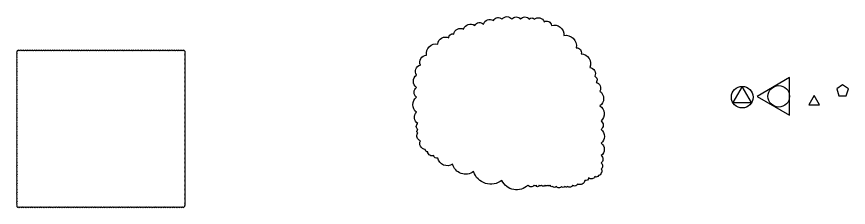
# Model space of a CAD drawing. Header units: millimetres. Extents: x 0 to 5167, y 0 to 954.
# Drawn here: x 2854 to 5167, y 424 to 954 of the extents above; entities that cross this region are included whole.
import ezdxf

# ---------------------------------------------------------------- set-up
doc = ezdxf.new("R2010")
doc.units = ezdxf.units.MM

msp = doc.modelspace()

# ---------------------------------------------------------------- linework, layer by layer
msp.add_lwpolyline([(4300, 485.6, -0.520567), (4293.1, 485.6, -0.520567), (4293.1, 485.6, -0.520567), (4275.9, 485.6, -0.520567), (4275.9, 485.6, -0.520567), (4203.6, 499.4, -0.520567), (4203.6, 499.4, -0.520567), (4124.5, 523.5, -0.520567), (4124.5, 523.5, -0.520567), (4066, 544.1, -0.520567), (4066, 544.1, -0.520567), (4024.7, 561.3, -0.520567), (4024.7, 561.3, -0.520567), (4014.3, 568.2, -0.520567), (4014.3, 568.2, -0.520567), (3997.1, 578.5, -0.520567), (3997.1, 578.5, -0.520567), (3990.2, 585.4, -0.520567), (3990.2, 585.4, -0.520567), (3976.5, 609.5, -0.520567), (3976.5, 609.5, -0.520567), (3969.6, 630.2, -0.520567), (3969.6, 630.2, -0.520567), (3969.6, 640.5, -0.520567), (3969.6, 640.5, -0.520567), (3969.6, 657.7, -0.520567), (3969.6, 657.7, -0.520567), (3966.1, 688.7, -0.520567), (3966.1, 688.7, -0.520567), (3966.1, 730, -0.520567), (3966.1, 730, -0.520567), (3966.1, 757.5, -0.520567), (3966.1, 757.5, -0.520567), (3966.1, 791.9, -0.520567), (3966.1, 791.9, -0.520567), (3976.5, 819.5, -0.520567), (3976.5, 819.5, -0.520567), (3993.7, 847, -0.520567), (3993.7, 847, -0.520567), (4024.7, 878, -0.520567), (4024.7, 878, -0.520567), (4055.6, 895.2, -0.520567), (4055.6, 895.2, -0.520567), (4069.4, 905.5, -0.520567), (4069.4, 905.5, -0.520567), (4096.9, 919.3, -0.520567), (4096.9, 919.3, -0.520567), (4127.9, 929.6, -0.520567), (4127.9, 929.6, -0.520567), (4152, 933.1, -0.520567), (4152, 933.1, -0.520567), (4179.6, 943.4, -0.520567), (4179.6, 943.4, -0.520567), (4203.6, 946.8, -0.520567), (4203.6, 946.8, -0.520567), (4231.2, 946.8, -0.520567), (4231.2, 946.8, -0.520567), (4255.3, 946.8, -0.520567), (4255.3, 946.8, -0.520567), (4279.4, 946.8, -0.520567), (4279.4, 946.8, -0.520567), (4293.1, 946.8, -0.520567), (4293.1, 946.8, -0.520567), (4320.7, 939.9, -0.520567), (4320.7, 939.9, -0.520567), (4341.3, 929.6, -0.520567), (4341.3, 929.6, -0.520567), (4375.7, 902.1, -0.520567), (4375.7, 902.1, -0.520567), (4410.2, 867.7, -0.520567), (4410.2, 867.7, -0.520567), (4423.9, 850.5, -0.520567), (4423.9, 850.5, -0.520567), (4448, 812.6, -0.520567), (4448, 812.6, -0.520567), (4461.8, 788.5, -0.520567), (4461.8, 788.5, -0.520567), (4465.2, 771.3, -0.520567), (4465.2, 771.3, -0.520567), (4475.6, 747.2, -0.520567), (4475.6, 747.2, -0.520567), (4475.6, 705.9, -0.520567), (4475.6, 705.9, -0.520567), (4479, 664.6, -0.520567), (4479, 664.6, -0.520567), (4479, 640.5, -0.520567), (4479, 640.5, -0.520567), (4479, 602.6, -0.520567), (4479, 602.6, -0.520567), (4479, 568.2, -0.520567), (4479, 568.2, -0.520567), (4479, 547.6, -0.520567), (4479, 547.6, -0.520567), (4479, 530.4, -0.520567), (4479, 530.4, -0.520567), (4479, 520, -0.520567), (4479, 520, -0.520567), (4472.1, 513.2, -0.520567), (4472.1, 513.2, -0.520567), (4461.8, 509.7, -0.520567), (4461.8, 509.7, -0.520567), (4444.6, 506.3, -0.520567), (4444.6, 506.3, -0.520567), (4434.3, 499.4, -0.520567), (4434.3, 499.4, -0.520567), (4413.6, 489.1, -0.520567), (4413.6, 489.1, -0.520567), (4399.8, 485.6, -0.520567), (4399.8, 485.6, -0.520567), (4386.1, 482.2, -0.520567), (4386.1, 482.2, -0.520567), (4379.2, 482.2, -0.520567), (4379.2, 482.2, -0.520567), (4368.9, 482.2, -0.520567), (4368.9, 482.2, -0.520567), (4355.1, 482.2, -0.520567), (4355.1, 482.2, -0.520567), (4344.8, 482.2, -0.520567), (4344.8, 482.2, -0.520567), (4337.9, 485.6, -0.520567), (4337.9, 485.6, -0.520567), (4331, 485.6, -0.520567), (4331, 485.6, -0.520567), (4324.1, 485.6, -0.520567), (4324.1, 485.6, -0.520567), (4313.8, 485.6, -0.520567), (4313.8, 485.6, -0.520567), (4306.9, 485.6, -0.520567), (4306.9, 485.6, -0.520567), (4300, 482.2, -0.520567), (4300, 482.2)], format="xyb")
msp.add_lwpolyline([(2854.9, 425.7, 0.520567), (2859.9, 425.7, 0.520567), (2864.9, 425.7, 0.520567), (2869.9, 425.7, 0.520567), (2874.9, 425.7, 0.520567), (2879.9, 425.7, 0.520567), (2884.9, 425.7, 0.520567), (2889.9, 425.7, 0.520567), (2894.9, 425.7, 0.520567), (2899.9, 425.7, 0.520567), (2904.9, 425.7, 0.520567), (2909.9, 425.7, 0.520567), (2914.9, 425.7, 0.520567), (2919.9, 425.7, 0.520567), (2924.9, 425.7, 0.520567), (2929.9, 425.7, 0.520567), (2934.9, 425.7, 0.520567), (2939.9, 425.7, 0.520567), (2944.9, 425.7, 0.520567), (2949.9, 425.7, 0.520567), (2954.9, 425.7, 0.520567), (2959.9, 425.7, 0.520567), (2964.9, 425.7, 0.520567), (2969.9, 425.7, 0.520567), (2974.9, 425.7, 0.520567), (2979.9, 425.7, 0.520567), (2984.9, 425.7, 0.520567), (2989.9, 425.7, 0.520567), (2994.9, 425.7, 0.520567), (2999.9, 425.7, 0.520567), (3004.9, 425.7, 0.520567), (3009.9, 425.7, 0.520567), (3014.9, 425.7, 0.520567), (3019.9, 425.7, 0.520567), (3024.9, 425.7, 0.520567), (3029.9, 425.7, 0.520567), (3034.9, 425.7, 0.520567), (3039.9, 425.7, 0.520567), (3044.9, 425.7, 0.520567), (3049.9, 425.7, 0.520567), (3054.9, 425.7, 0.520567), (3059.9, 425.7, 0.520567), (3064.9, 425.7, 0.520567), (3069.9, 425.7, 0.520567), (3074.9, 425.7, 0.520567), (3079.9, 425.7, 0.520567), (3084.9, 425.7, 0.520567), (3089.9, 425.7, 0.520567), (3094.9, 425.7, 0.520567), (3099.9, 425.7, 0.520567), (3104.9, 425.7, 0.520567), (3109.9, 425.7, 0.520567), (3114.9, 425.7, 0.520567), (3119.9, 425.7, 0.520567), (3124.9, 425.7, 0.520567), (3129.9, 425.7, 0.520567), (3134.9, 425.7, 0.520567), (3139.9, 425.7, 0.520567), (3144.9, 425.7, 0.520567), (3149.9, 425.7, 0.520567), (3154.9, 425.7, 0.520567), (3159.9, 425.7, 0.520567), (3164.9, 425.7, 0.520567), (3169.9, 425.7, 0.520567), (3174.9, 425.7, 0.520567), (3179.9, 425.7, 0.520567), (3184.9, 425.7, 0.520567), (3189.9, 425.7, 0.520567), (3194.9, 425.7, 0.520567), (3199.9, 425.7, 0.520567), (3204.9, 425.7, 0.520567), (3209.9, 425.7, 0.520567), (3214.9, 425.7, 0.520567), (3219.9, 425.7, 0.520567), (3224.9, 425.7, 0.520567), (3229.9, 425.7, 0.520567), (3234.9, 425.7, 0.520567), (3239.9, 425.7, 0.520567), (3244.9, 425.7, 0.520567), (3249.9, 425.7, 0.520567), (3254.9, 425.7, 0.520567), (3259.9, 425.7, 0.520567), (3264.9, 425.7, 0.520567), (3269.9, 425.7, 0.520567), (3274.9, 425.7, 0.520567), (3279.9, 425.7, 0.520567), (3284.9, 425.7, 0.520567), (3289.9, 425.7, 0.520567), (3294.9, 425.7, 0.520567), (3299.9, 425.7, 0.520567), (3304.9, 425.7, 0.520567), (3309.9, 425.7, 0.520567), (3314.9, 425.7, 0.520567), (3319.9, 425.7, 0.520567), (3321, 429.5, 0.520567), (3321, 434.5, 0.520567), (3321, 439.5, 0.520567), (3321, 444.5, 0.520567), (3321, 449.5, 0.520567), (3321, 454.5, 0.520567), (3321, 459.5, 0.520567), (3321, 464.5, 0.520567), (3321, 469.5, 0.520567), (3321, 474.5, 0.520567), (3321, 479.5, 0.520567), (3321, 484.5, 0.520567), (3321, 489.5, 0.520567), (3321, 494.5, 0.520567), (3321, 499.5, 0.520567), (3321, 504.5, 0.520567), (3321, 509.5, 0.520567), (3321, 514.5, 0.520567), (3321, 519.5, 0.520567), (3321, 524.5, 0.520567), (3321, 529.5, 0.520567), (3321, 534.5, 0.520567), (3321, 539.5, 0.520567), (3321, 544.5, 0.520567), (3321, 549.5, 0.520567), (3321, 554.5, 0.520567), (3321, 559.5, 0.520567), (3321, 564.5, 0.520567), (3321, 569.5, 0.520567), (3321, 574.5, 0.520567), (3321, 579.5, 0.520567), (3321, 584.5, 0.520567), (3321, 589.5, 0.520567), (3321, 594.5, 0.520567), (3321, 599.5, 0.520567), (3321, 604.5, 0.520567), (3321, 609.5, 0.520567), (3321, 614.5, 0.520567), (3321, 619.5, 0.520567), (3321, 624.5, 0.520567), (3321, 629.5, 0.520567), (3321, 634.5, 0.520567), (3321, 639.5, 0.520567), (3321, 644.5, 0.520567), (3321, 649.5, 0.520567), (3321, 654.5, 0.520567), (3321, 659.5, 0.520567), (3321, 664.5, 0.520567), (3321, 669.5, 0.520567), (3321, 674.5, 0.520567), (3321, 679.5, 0.520567), (3321, 684.5, 0.520567), (3321, 689.5, 0.520567), (3321, 694.5, 0.520567), (3321, 699.5, 0.520567), (3321, 704.5, 0.520567), (3321, 709.5, 0.520567), (3321, 714.5, 0.520567), (3321, 719.5, 0.520567), (3321, 724.5, 0.520567), (3321, 729.5, 0.520567), (3321, 734.5, 0.520567), (3321, 739.5, 0.520567), (3321, 744.5, 0.520567), (3321, 749.5, 0.520567), (3321, 754.5, 0.520567), (3321, 759.5, 0.520567), (3321, 764.5, 0.520567), (3321, 769.5, 0.520567), (3321, 774.5, 0.520567), (3321, 779.5, 0.520567), (3321, 784.5, 0.520567), (3321, 789.5, 0.520567), (3321, 794.5, 0.520567), (3321, 799.5, 0.520567), (3321, 804.5, 0.520567), (3321, 809.5, 0.520567), (3321, 814.5, 0.520567), (3321, 819.5, 0.520567), (3321, 824.5, 0.520567), (3321, 829.5, 0.520567), (3321, 834.5, 0.520567), (3321, 839.5, 0.520567), (3321, 844.5, 0.520567), (3321, 849.5, 0.520567), (3321, 854.5, 0.520567), (3320.9, 859.3, 0.520567), (3315.9, 859.3, 0.520567), (3310.9, 859.3, 0.520567), (3305.9, 859.3, 0.520567), (3300.9, 859.3, 0.520567), (3295.9, 859.3, 0.520567), (3290.9, 859.3, 0.520567), (3285.9, 859.3, 0.520567), (3280.9, 859.3, 0.520567), (3275.9, 859.3, 0.520567), (3270.9, 859.3, 0.520567), (3265.9, 859.3, 0.520567), (3260.9, 859.3, 0.520567), (3255.9, 859.3, 0.520567), (3250.9, 859.3, 0.520567), (3245.9, 859.3, 0.520567), (3240.9, 859.3, 0.520567), (3235.9, 859.3, 0.520567), (3230.9, 859.3, 0.520567), (3225.9, 859.3, 0.520567), (3220.9, 859.3, 0.520567), (3215.9, 859.3, 0.520567), (3210.9, 859.3, 0.520567), (3205.9, 859.3, 0.520567), (3200.9, 859.3, 0.520567), (3195.9, 859.3, 0.520567), (3190.9, 859.3, 0.520567), (3185.9, 859.3, 0.520567), (3180.9, 859.3, 0.520567), (3175.9, 859.3, 0.520567), (3170.9, 859.3, 0.520567), (3165.9, 859.3, 0.520567), (3160.9, 859.3, 0.520567), (3155.9, 859.3, 0.520567), (3150.9, 859.3, 0.520567), (3145.9, 859.3, 0.520567), (3140.9, 859.3, 0.520567), (3135.9, 859.3, 0.520567), (3130.9, 859.3, 0.520567), (3125.9, 859.3, 0.520567), (3120.9, 859.3, 0.520567), (3115.9, 859.3, 0.520567), (3110.9, 859.3, 0.520567), (3105.9, 859.3, 0.520567), (3100.9, 859.3, 0.520567), (3095.9, 859.3, 0.520567), (3090.9, 859.3, 0.520567), (3085.9, 859.3, 0.520567), (3080.9, 859.3, 0.520567), (3075.9, 859.3, 0.520567), (3070.9, 859.3, 0.520567), (3065.9, 859.3, 0.520567), (3060.9, 859.3, 0.520567), (3055.9, 859.3, 0.520567), (3050.9, 859.3, 0.520567), (3045.9, 859.3, 0.520567), (3040.9, 859.3, 0.520567), (3035.9, 859.3, 0.520567), (3030.9, 859.3, 0.520567), (3025.9, 859.3, 0.520567), (3020.9, 859.3, 0.520567), (3015.9, 859.3, 0.520567), (3010.9, 859.3, 0.520567), (3005.9, 859.3, 0.520567), (3000.9, 859.3, 0.520567), (2995.9, 859.3, 0.520567), (2990.9, 859.3, 0.520567), (2985.9, 859.3, 0.520567), (2980.9, 859.3, 0.520567), (2975.9, 859.3, 0.520567), (2970.9, 859.3, 0.520567), (2965.9, 859.3, 0.520567), (2960.9, 859.3, 0.520567), (2955.9, 859.3, 0.520567), (2950.9, 859.3, 0.520567), (2945.9, 859.3, 0.520567), (2940.9, 859.3, 0.520567), (2935.9, 859.3, 0.520567), (2930.9, 859.3, 0.520567), (2925.9, 859.3, 0.520567), (2920.9, 859.3, 0.520567), (2915.9, 859.3, 0.520567), (2910.9, 859.3, 0.520567), (2905.9, 859.3, 0.520567), (2900.9, 859.3, 0.520567), (2895.9, 859.3, 0.520567), (2890.9, 859.3, 0.520567), (2885.9, 859.3, 0.520567), (2880.9, 859.3, 0.520567), (2875.9, 859.3, 0.520567), (2870.9, 859.3, 0.520567), (2865.9, 859.3, 0.520567), (2860.9, 859.3, 0.520567), (2855.9, 859.3, 0.520567), (2854.9, 855.3, 0.520567), (2854.9, 850.3, 0.520567), (2854.9, 845.3, 0.520567), (2854.9, 840.3, 0.520567), (2854.9, 835.3, 0.520567), (2854.9, 830.3, 0.520567), (2854.9, 825.3, 0.520567), (2854.9, 820.3, 0.520567), (2854.9, 815.3, 0.520567), (2854.9, 810.3, 0.520567), (2854.9, 805.3, 0.520567), (2854.9, 800.3, 0.520567), (2854.9, 795.3, 0.520567), (2854.9, 790.3, 0.520567), (2854.9, 785.3, 0.520567), (2854.9, 780.3, 0.520567), (2854.9, 775.3, 0.520567), (2854.9, 770.3, 0.520567), (2854.9, 765.3, 0.520567), (2854.9, 760.3, 0.520567), (2854.9, 755.3, 0.520567), (2854.9, 750.3, 0.520567), (2854.9, 745.3, 0.520567), (2854.9, 740.3, 0.520567), (2854.9, 735.3, 0.520567), (2854.9, 730.3, 0.520567), (2854.9, 725.3, 0.520567), (2854.9, 720.3, 0.520567), (2854.9, 715.3, 0.520567), (2854.9, 710.3, 0.520567), (2854.9, 705.3, 0.520567), (2854.9, 700.3, 0.520567), (2854.9, 695.3, 0.520567), (2854.9, 690.3, 0.520567), (2854.9, 685.3, 0.520567), (2854.9, 680.3, 0.520567), (2854.9, 675.3, 0.520567), (2854.9, 670.3, 0.520567), (2854.9, 665.3, 0.520567), (2854.9, 660.3, 0.520567), (2854.9, 655.3, 0.520567), (2854.9, 650.3, 0.520567), (2854.9, 645.3, 0.520567), (2854.9, 640.3, 0.520567), (2854.9, 635.3, 0.520567), (2854.9, 630.3, 0.520567), (2854.9, 625.3, 0.520567), (2854.9, 620.3, 0.520567), (2854.9, 615.3, 0.520567), (2854.9, 610.3, 0.520567), (2854.9, 605.3, 0.520567), (2854.9, 600.3, 0.520567), (2854.9, 595.3, 0.520567), (2854.9, 590.3, 0.520567), (2854.9, 585.3, 0.520567), (2854.9, 580.3, 0.520567), (2854.9, 575.3, 0.520567), (2854.9, 570.3, 0.520567), (2854.9, 565.3, 0.520567), (2854.9, 560.3, 0.520567), (2854.9, 555.3, 0.520567), (2854.9, 550.3, 0.520567), (2854.9, 545.3, 0.520567), (2854.9, 540.3, 0.520567), (2854.9, 535.3, 0.520567), (2854.9, 530.3, 0.520567), (2854.9, 525.3, 0.520567), (2854.9, 520.3, 0.520567), (2854.9, 515.3, 0.520567), (2854.9, 510.3, 0.520567), (2854.9, 505.3, 0.520567), (2854.9, 500.3, 0.520567), (2854.9, 495.3, 0.520567), (2854.9, 490.3, 0.520567), (2854.9, 485.3, 0.520567), (2854.9, 480.3, 0.520567), (2854.9, 475.3, 0.520567), (2854.9, 470.3, 0.520567), (2854.9, 465.3, 0.520567), (2854.9, 460.3, 0.520567), (2854.9, 455.3, 0.520567), (2854.9, 450.3, 0.520567), (2854.9, 445.3, 0.520567), (2854.9, 440.3, 0.520567), (2854.9, 435.3, 0.520567), (2854.9, 430.3, 0.520567)], format="xyb", close=True)
for points in [[(5003.4, 784.6), (4913.4, 732.7), (5003.4, 680.7)], [(5140.9, 734.3), (5160.9, 734.3), (5167, 753.3), (5150.9, 765.1), (5134.7, 753.3)], [(4871.8, 760.4), (4845.8, 715.4), (4897.7, 715.4)], [(5057, 709.2), (5087, 709.2), (5072, 735.2)]]:
    msp.add_lwpolyline(points, close=True)
for centre in [(4871.8, 730.4), (4973.4, 732.7)]:
    msp.add_circle(centre, 30)

doc.saveas('drawing.dxf')
